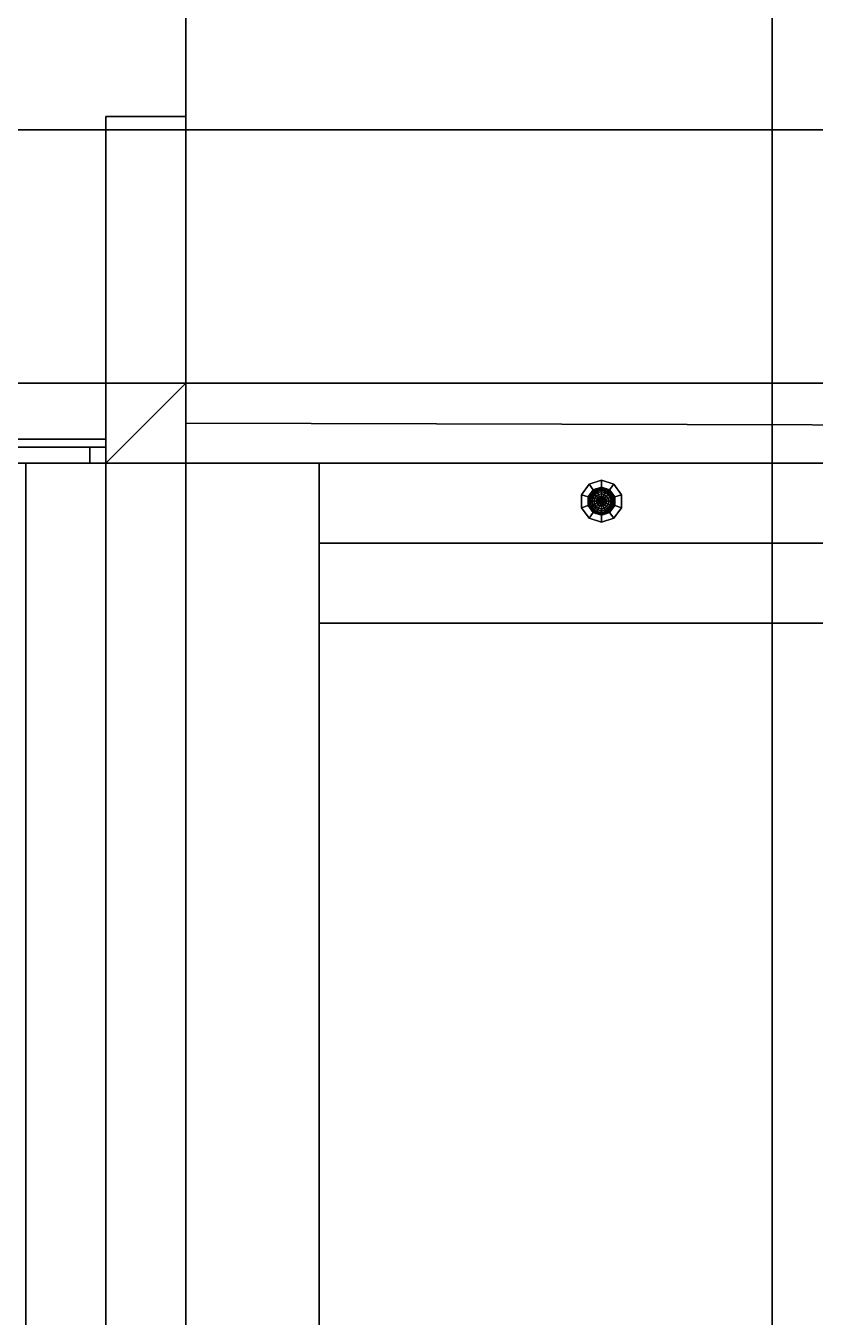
# Model space of a CAD drawing. Header units: millimetres. Extents: x 116.8 to 135.8, y -35.1 to -13.1.
# Drawn here: x 123.543 to 126.504, y -31.342 to -26.5 of the extents above; entities that cross this region are included whole.
import ezdxf

# ---------------------------------------------------------------- set-up
doc = ezdxf.new("R2010")
doc.units = ezdxf.units.MM
for name, color, linetype in [('copertura', 252, 'Continuous'), ('cromato', 251, 'Continuous'), ('lampada', 2, 'Continuous'), ('marmo', 7, 'Continuous'), ('parete_interna', 7, 'Continuous'), ('pavimento', 253, 'Continuous'), ('pavimento_esterno', 2, 'Continuous'), ('pavimento_terrazza', 7, 'Continuous'), ('pergola', 23, 'Continuous'), ('soffitto', 41, 'Continuous'), ('vetro', 137, 'Continuous')]:
    doc.layers.add(name, color=color, linetype=linetype)

msp = doc.modelspace()

# ---------------------------------------------------------------- linework, layer by layer
at = {"layer": 'copertura'}
for points in [[(126.343, -28.1399, 6.3), (118.843, -28.1399, 6.3), (118.843, -25.6399, 6.3), (126.343, -25.6399, 6.3)], [(133.843, -28.1399, 6.3), (126.343, -28.1399, 6.3), (126.343, -25.6399, 6.3), (133.843, -25.6399, 6.3)], [(126.343, -28.1399, 5.7), (118.843, -28.1399, 5.7), (118.843, -28.1399, 6.3), (126.343, -28.1399, 6.3)], [(124.643, -28.1399, 5.7), (124.643, -28.7399, 5.7), (124.643, -28.7399, 6), (124.643, -28.1399, 6)], [(126.943, -28.4399, 6), (124.643, -28.4399, 6), (124.643, -28.1399, 6), (126.943, -28.1399, 6)], [(124.643, -28.4399, 5.7), (126.943, -28.4399, 5.7), (126.943, -28.1399, 5.7), (124.643, -28.1399, 5.7)], [(133.843, -28.1399, 5.7), (126.343, -28.1399, 5.7), (126.343, -28.1399, 6.3), (133.843, -28.1399, 6.3)], [(126.943, -28.7399, 6), (124.643, -28.7399, 6), (124.643, -28.4399, 6), (126.943, -28.4399, 6)], [(124.643, -28.7399, 5.7), (126.943, -28.7399, 5.7), (126.943, -28.4399, 5.7), (124.643, -28.4399, 5.7)], [(124.643, -28.7399, 5.7), (133.843, -28.7399, 5.7), (133.843, -28.7399, 6), (124.643, -28.7399, 6)]]:
    msp.add_3dface(points, dxfattribs=at)
at = {"layer": 'cromato'}
for points in [[(123.843, -28.0799), (123.843, -28.1399), (123.783, -28.1399), (123.783, -28.0799)], [(123.783, -28.0799, 2.7), (123.783, -28.1399, 2.7), (123.843, -28.1399, 2.7), (123.843, -28.0799, 2.7)], [(123.783, -28.0799), (123.783, -28.1399), (123.783, -28.1399, 2.7), (123.783, -28.0799, 2.7)], [(123.843, -28.0799, 2.7), (123.783, -28.0799, 2.7), (123.783, -28.0799), (123.843, -28.0799)], [(123.843, -28.0799, 3), (123.843, -28.1399, 3), (123.783, -28.1399, 3), (123.783, -28.0799, 3)], [(123.783, -28.0799, 5.7), (123.783, -28.1399, 5.7), (123.843, -28.1399, 5.7), (123.843, -28.0799, 5.7)], [(123.783, -28.0799, 3), (123.783, -28.1399, 3), (123.783, -28.1399, 5.7), (123.783, -28.0799, 5.7)], [(123.843, -28.0799, 5.7), (123.783, -28.0799, 5.7), (123.783, -28.0799, 3), (123.843, -28.0799, 3)], [(123.843, -28.1399), (123.843, -28.0799), (123.843, -28.0799, 2.7), (123.843, -28.1399, 2.7)], [(123.843, -28.1399, 3), (123.843, -28.0799, 3), (123.843, -28.0799, 5.7), (123.843, -28.1399, 5.7)], [(123.783, -28.1399), (123.843, -28.1399), (123.843, -28.1399, 2.7), (123.783, -28.1399, 2.7)], [(123.783, -28.1399, 3), (123.843, -28.1399, 3), (123.843, -28.1399, 5.7), (123.783, -28.1399, 5.7)], [(125.6709, -28.2401, 5.7), (125.6555, -28.2188, 5.7), (125.6268, -28.2583, 5.7), (125.6518, -28.2664, 5.7)], [(125.6518, -28.2664, 5.675), (125.6268, -28.2583, 5.675), (125.6555, -28.2188, 5.675), (125.6709, -28.2401, 5.675)], [(125.6268, -28.2583, 5.7), (125.6555, -28.2188, 5.7), (125.6555, -28.2188, 5.675), (125.6268, -28.2583, 5.675)], [(125.7018, -28.2301, 5.7), (125.7018, -28.2038, 5.7), (125.6555, -28.2188, 5.7), (125.6709, -28.2401, 5.7)], [(125.6709, -28.2401, 5.675), (125.6555, -28.2188, 5.675), (125.7018, -28.2038, 5.675), (125.7018, -28.2301, 5.675)], [(125.6555, -28.2188, 5.7), (125.7018, -28.2038, 5.7), (125.7018, -28.2038, 5.675), (125.6555, -28.2188, 5.675)], [(125.6709, -28.2401, 5.7), (125.6555, -28.2188, 5.7), (125.6555, -28.2188, 5.675), (125.6709, -28.2401, 5.675)], [(125.6555, -28.2188, 5.7), (125.6709, -28.2401, 5.7), (125.6709, -28.2401, 5.675), (125.6555, -28.2188, 5.675)], [(125.7327, -28.2401, 5.7), (125.7482, -28.2188, 5.7), (125.7018, -28.2038, 5.7), (125.7018, -28.2301, 5.7)], [(125.7018, -28.2301, 5.675), (125.7018, -28.2038, 5.675), (125.7482, -28.2188, 5.675), (125.7327, -28.2401, 5.675)], [(125.7018, -28.2301, 5.7), (125.7018, -28.2038, 5.7), (125.7018, -28.2038, 5.675), (125.7018, -28.2301, 5.675)], [(125.7018, -28.2038, 5.7), (125.7482, -28.2188, 5.7), (125.7482, -28.2188, 5.675), (125.7018, -28.2038, 5.675)], [(125.7018, -28.2038, 5.7), (125.7018, -28.2301, 5.7), (125.7018, -28.2301, 5.675), (125.7018, -28.2038, 5.675)], [(125.7482, -28.2188, 5.7), (125.7327, -28.2401, 5.7), (125.7327, -28.2401, 5.675), (125.7482, -28.2188, 5.675)], [(125.7518, -28.2664, 5.7), (125.7768, -28.2583, 5.7), (125.7482, -28.2188, 5.7), (125.7327, -28.2401, 5.7)], [(125.7327, -28.2401, 5.675), (125.7482, -28.2188, 5.675), (125.7768, -28.2583, 5.675), (125.7518, -28.2664, 5.675)], [(125.7327, -28.2401, 5.7), (125.7482, -28.2188, 5.7), (125.7482, -28.2188, 5.675), (125.7327, -28.2401, 5.675)], [(125.7482, -28.2188, 5.7), (125.7768, -28.2583, 5.7), (125.7768, -28.2583, 5.675), (125.7482, -28.2188, 5.675)], [(125.6518, -28.2989, 5.7), (125.6268, -28.307, 5.7), (125.6268, -28.2583, 5.7), (125.6518, -28.2664, 5.7)], [(125.6518, -28.2664, 5.675), (125.6268, -28.2583, 5.675), (125.6268, -28.307, 5.675), (125.6518, -28.2989, 5.675)], [(125.6518, -28.2664, 5.7), (125.6268, -28.2583, 5.7), (125.6268, -28.2583, 5.675), (125.6518, -28.2664, 5.675)], [(125.6268, -28.2583, 5.7), (125.6268, -28.307, 5.7), (125.6268, -28.307, 5.675), (125.6268, -28.2583, 5.675)], [(125.6709, -28.2401, 5.675), (125.6518, -28.2664, 5.675), (125.6518, -28.2664, 5.7), (125.6709, -28.2401, 5.7)], [(125.6518, -28.2989, 5.675), (125.6518, -28.2664, 5.675), (125.6518, -28.2664, 5.7), (125.6518, -28.2989, 5.7)], [(125.7018, -28.2301, 5.675), (125.6709, -28.2401, 5.675), (125.6709, -28.2401, 5.7), (125.7018, -28.2301, 5.7)], [(125.7327, -28.2401, 5.675), (125.7018, -28.2301, 5.675), (125.7018, -28.2301, 5.7), (125.7327, -28.2401, 5.7)], [(125.7518, -28.2664, 5.675), (125.7327, -28.2401, 5.675), (125.7327, -28.2401, 5.7), (125.7518, -28.2664, 5.7)], [(125.7518, -28.2989, 5.7), (125.7768, -28.307, 5.7), (125.7768, -28.2583, 5.7), (125.7518, -28.2664, 5.7)], [(125.7518, -28.2664, 5.675), (125.7768, -28.2583, 5.675), (125.7768, -28.307, 5.675), (125.7518, -28.2989, 5.675)], [(125.7768, -28.2583, 5.7), (125.7518, -28.2664, 5.7), (125.7518, -28.2664, 5.675), (125.7768, -28.2583, 5.675)], [(125.7518, -28.2989, 5.675), (125.7518, -28.2664, 5.675), (125.7518, -28.2664, 5.7), (125.7518, -28.2989, 5.7)], [(125.7768, -28.2583, 5.7), (125.7768, -28.307, 5.7), (125.7768, -28.307, 5.675), (125.7768, -28.2583, 5.675)], [(125.6709, -28.3252, 5.7), (125.6555, -28.3464, 5.7), (125.6268, -28.307, 5.7), (125.6518, -28.2989, 5.7)], [(125.6518, -28.2989, 5.675), (125.6268, -28.307, 5.675), (125.6555, -28.3464, 5.675), (125.6709, -28.3252, 5.675)], [(125.6518, -28.2989, 5.7), (125.6268, -28.307, 5.7), (125.6268, -28.307, 5.675), (125.6518, -28.2989, 5.675)], [(125.6268, -28.307, 5.7), (125.6555, -28.3464, 5.7), (125.6555, -28.3464, 5.675), (125.6268, -28.307, 5.675)], [(125.6709, -28.3252, 5.675), (125.6518, -28.2989, 5.675), (125.6518, -28.2989, 5.7), (125.6709, -28.3252, 5.7)], [(125.6555, -28.3464, 5.7), (125.6709, -28.3252, 5.7), (125.6709, -28.3252, 5.675), (125.6555, -28.3464, 5.675)], [(125.7018, -28.3352, 5.7), (125.7018, -28.3615, 5.7), (125.6555, -28.3464, 5.7), (125.6709, -28.3252, 5.7)], [(125.6709, -28.3252, 5.675), (125.6555, -28.3464, 5.675), (125.7018, -28.3615, 5.675), (125.7018, -28.3352, 5.675)], [(125.6709, -28.3252, 5.7), (125.6555, -28.3464, 5.7), (125.6555, -28.3464, 5.675), (125.6709, -28.3252, 5.675)], [(125.7018, -28.3352, 5.675), (125.6709, -28.3252, 5.675), (125.6709, -28.3252, 5.7), (125.7018, -28.3352, 5.7)], [(125.7327, -28.3252, 5.7), (125.7482, -28.3464, 5.7), (125.7018, -28.3615, 5.7), (125.7018, -28.3352, 5.7)], [(125.7018, -28.3352, 5.675), (125.7018, -28.3615, 5.675), (125.7482, -28.3464, 5.675), (125.7327, -28.3252, 5.675)], [(125.7327, -28.3252, 5.675), (125.7018, -28.3352, 5.675), (125.7018, -28.3352, 5.7), (125.7327, -28.3252, 5.7)], [(125.7518, -28.2989, 5.7), (125.7768, -28.307, 5.7), (125.7482, -28.3464, 5.7), (125.7327, -28.3252, 5.7)], [(125.7327, -28.3252, 5.675), (125.7482, -28.3464, 5.675), (125.7768, -28.307, 5.675), (125.7518, -28.2989, 5.675)], [(125.7518, -28.2989, 5.675), (125.7327, -28.3252, 5.675), (125.7327, -28.3252, 5.7), (125.7518, -28.2989, 5.7)], [(125.7327, -28.3252, 5.7), (125.7482, -28.3464, 5.7), (125.7482, -28.3464, 5.675), (125.7327, -28.3252, 5.675)], [(125.7482, -28.3464, 5.7), (125.7768, -28.307, 5.7), (125.7768, -28.307, 5.675), (125.7482, -28.3464, 5.675)], [(125.7768, -28.307, 5.7), (125.7518, -28.2989, 5.7), (125.7518, -28.2989, 5.675), (125.7768, -28.307, 5.675)], [(125.6555, -28.3464, 5.7), (125.7018, -28.3615, 5.7), (125.7018, -28.3615, 5.675), (125.6555, -28.3464, 5.675)], [(125.7018, -28.3615, 5.7), (125.7018, -28.3352, 5.7), (125.7018, -28.3352, 5.675), (125.7018, -28.3615, 5.675)], [(125.7018, -28.3352, 5.7), (125.7018, -28.3615, 5.7), (125.7018, -28.3615, 5.675), (125.7018, -28.3352, 5.675)], [(125.7018, -28.3615, 5.7), (125.7482, -28.3464, 5.7), (125.7482, -28.3464, 5.675), (125.7018, -28.3615, 5.675)]]:
    msp.add_3dface(points, dxfattribs=at)
at = {"layer": 'lampada'}
for points in [[(125.6528, -28.2826, 5.6652), (125.6565, -28.2639, 5.6652), (125.6556, -28.2635, 5.675), (125.6518, -28.2826, 5.675)], [(125.6556, -28.2826, 5.6559), (125.6591, -28.265, 5.6559), (125.6565, -28.2639, 5.6652), (125.6528, -28.2826, 5.6652)], [(125.6565, -28.2639, 5.6652), (125.6671, -28.248, 5.6652), (125.6665, -28.2473, 5.675), (125.6556, -28.2635, 5.675)], [(125.6602, -28.2826, 5.6472), (125.6634, -28.2667, 5.6472), (125.6591, -28.265, 5.6559), (125.6556, -28.2826, 5.6559)], [(125.6591, -28.265, 5.6559), (125.6692, -28.25, 5.6559), (125.6671, -28.248, 5.6652), (125.6565, -28.2639, 5.6652)], [(125.6634, -28.2667, 5.6472), (125.6724, -28.2533, 5.6472), (125.6692, -28.25, 5.6559), (125.6591, -28.265, 5.6559)], [(125.6665, -28.2826, 5.6396), (125.6692, -28.2691, 5.6396), (125.6634, -28.2667, 5.6472), (125.6602, -28.2826, 5.6472)], [(125.6692, -28.2691, 5.6396), (125.6768, -28.2576, 5.6396), (125.6724, -28.2533, 5.6472), (125.6634, -28.2667, 5.6472)], [(125.6671, -28.248, 5.6652), (125.6831, -28.2373, 5.6652), (125.6827, -28.2365, 5.675), (125.6665, -28.2473, 5.675)], [(125.674, -28.2826, 5.6334), (125.6762, -28.272, 5.6334), (125.6692, -28.2691, 5.6396), (125.6665, -28.2826, 5.6396)], [(125.6692, -28.25, 5.6559), (125.6841, -28.24, 5.6559), (125.6831, -28.2373, 5.6652), (125.6671, -28.248, 5.6652)], [(125.6724, -28.2533, 5.6472), (125.6859, -28.2442, 5.6472), (125.6841, -28.24, 5.6559), (125.6692, -28.25, 5.6559)], [(125.6762, -28.272, 5.6334), (125.6822, -28.263, 5.6334), (125.6768, -28.2576, 5.6396), (125.6692, -28.2691, 5.6396)], [(125.6768, -28.2576, 5.6396), (125.6883, -28.25, 5.6396), (125.6859, -28.2442, 5.6472), (125.6724, -28.2533, 5.6472)], [(125.6827, -28.2826, 5.6288), (125.6841, -28.2753, 5.6288), (125.6762, -28.272, 5.6334), (125.674, -28.2826, 5.6334)], [(125.6841, -28.2753, 5.6288), (125.6883, -28.2691, 5.6288), (125.6822, -28.263, 5.6334), (125.6762, -28.272, 5.6334)], [(125.6822, -28.263, 5.6334), (125.6912, -28.257, 5.6334), (125.6883, -28.25, 5.6396), (125.6768, -28.2576, 5.6396)], [(125.6883, -28.2691, 5.6288), (125.6945, -28.265, 5.6288), (125.6912, -28.257, 5.6334), (125.6822, -28.263, 5.6334)], [(125.6831, -28.2373, 5.6652), (125.7018, -28.2336, 5.6652), (125.7018, -28.2326, 5.675), (125.6827, -28.2365, 5.675)], [(125.6921, -28.2826, 5.626), (125.6928, -28.2789, 5.626), (125.6841, -28.2753, 5.6288), (125.6827, -28.2826, 5.6288)], [(125.6841, -28.24, 5.6559), (125.7018, -28.2365, 5.6559), (125.7018, -28.2336, 5.6652), (125.6831, -28.2373, 5.6652)], [(125.6859, -28.2442, 5.6472), (125.7018, -28.2411, 5.6472), (125.7018, -28.2365, 5.6559), (125.6841, -28.24, 5.6559)], [(125.6928, -28.2789, 5.626), (125.6949, -28.2758, 5.626), (125.6883, -28.2691, 5.6288), (125.6841, -28.2753, 5.6288)], [(125.6883, -28.25, 5.6396), (125.7018, -28.2473, 5.6396), (125.7018, -28.2411, 5.6472), (125.6859, -28.2442, 5.6472)], [(125.6912, -28.257, 5.6334), (125.7018, -28.2549, 5.6334), (125.7018, -28.2473, 5.6396), (125.6883, -28.25, 5.6396)], [(125.6949, -28.2758, 5.626), (125.6981, -28.2736, 5.626), (125.6945, -28.265, 5.6288), (125.6883, -28.2691, 5.6288)], [(125.6945, -28.265, 5.6288), (125.7018, -28.2635, 5.6288), (125.7018, -28.2549, 5.6334), (125.6912, -28.257, 5.6334)], [(125.7018, -28.2826, 5.625), (125.7018, -28.2826, 5.625), (125.6949, -28.2758, 5.626), (125.6928, -28.2789, 5.626)], [(125.6981, -28.2736, 5.626), (125.7018, -28.2729, 5.626), (125.7018, -28.2635, 5.6288), (125.6945, -28.265, 5.6288)], [(125.7018, -28.2826, 5.625), (125.7018, -28.2826, 5.625), (125.6981, -28.2736, 5.626), (125.6949, -28.2758, 5.626)], [(125.7018, -28.2826, 5.625), (125.7018, -28.2826, 5.625), (125.7018, -28.2729, 5.626), (125.6981, -28.2736, 5.626)], [(125.7018, -28.2336, 5.6652), (125.7206, -28.2373, 5.6652), (125.721, -28.2365, 5.675), (125.7018, -28.2326, 5.675)], [(125.7018, -28.2365, 5.6559), (125.7195, -28.24, 5.6559), (125.7206, -28.2373, 5.6652), (125.7018, -28.2336, 5.6652)], [(125.7018, -28.2411, 5.6472), (125.7177, -28.2442, 5.6472), (125.7195, -28.24, 5.6559), (125.7018, -28.2365, 5.6559)], [(125.7018, -28.2473, 5.6396), (125.7154, -28.25, 5.6396), (125.7177, -28.2442, 5.6472), (125.7018, -28.2411, 5.6472)], [(125.7018, -28.2549, 5.6334), (125.7125, -28.257, 5.6334), (125.7154, -28.25, 5.6396), (125.7018, -28.2473, 5.6396)], [(125.7018, -28.2635, 5.6288), (125.7091, -28.265, 5.6288), (125.7125, -28.257, 5.6334), (125.7018, -28.2549, 5.6334)], [(125.7018, -28.2729, 5.626), (125.7056, -28.2736, 5.626), (125.7091, -28.265, 5.6288), (125.7018, -28.2635, 5.6288)], [(125.7018, -28.2826, 5.625), (125.7018, -28.2826, 5.625), (125.7056, -28.2736, 5.626), (125.7018, -28.2729, 5.626)], [(125.7018, -28.2826, 5.625), (125.7018, -28.2826, 5.625), (125.7087, -28.2758, 5.626), (125.7056, -28.2736, 5.626)], [(125.7018, -28.2826, 5.625), (125.7018, -28.2826, 5.625), (125.7108, -28.2789, 5.626), (125.7087, -28.2758, 5.626)], [(125.7056, -28.2736, 5.626), (125.7087, -28.2758, 5.626), (125.7154, -28.2691, 5.6288), (125.7091, -28.265, 5.6288)], [(125.7087, -28.2758, 5.626), (125.7108, -28.2789, 5.626), (125.7195, -28.2753, 5.6288), (125.7154, -28.2691, 5.6288)], [(125.7091, -28.265, 5.6288), (125.7154, -28.2691, 5.6288), (125.7215, -28.263, 5.6334), (125.7125, -28.257, 5.6334)], [(125.7108, -28.2789, 5.626), (125.7116, -28.2826, 5.626), (125.721, -28.2826, 5.6288), (125.7195, -28.2753, 5.6288)], [(125.7125, -28.257, 5.6334), (125.7215, -28.263, 5.6334), (125.7268, -28.2576, 5.6396), (125.7154, -28.25, 5.6396)], [(125.7154, -28.25, 5.6396), (125.7268, -28.2576, 5.6396), (125.7312, -28.2533, 5.6472), (125.7177, -28.2442, 5.6472)], [(125.7154, -28.2691, 5.6288), (125.7195, -28.2753, 5.6288), (125.7275, -28.272, 5.6334), (125.7215, -28.263, 5.6334)], [(125.7177, -28.2442, 5.6472), (125.7312, -28.2533, 5.6472), (125.7345, -28.25, 5.6559), (125.7195, -28.24, 5.6559)], [(125.7195, -28.24, 5.6559), (125.7345, -28.25, 5.6559), (125.7365, -28.248, 5.6652), (125.7206, -28.2373, 5.6652)], [(125.7195, -28.2753, 5.6288), (125.721, -28.2826, 5.6288), (125.7296, -28.2826, 5.6334), (125.7275, -28.272, 5.6334)], [(125.7206, -28.2373, 5.6652), (125.7365, -28.248, 5.6652), (125.7372, -28.2473, 5.675), (125.721, -28.2365, 5.675)], [(125.7215, -28.263, 5.6334), (125.7275, -28.272, 5.6334), (125.7345, -28.2691, 5.6396), (125.7268, -28.2576, 5.6396)], [(125.7268, -28.2576, 5.6396), (125.7345, -28.2691, 5.6396), (125.7402, -28.2667, 5.6472), (125.7312, -28.2533, 5.6472)], [(125.7275, -28.272, 5.6334), (125.7296, -28.2826, 5.6334), (125.7372, -28.2826, 5.6396), (125.7345, -28.2691, 5.6396)], [(125.7312, -28.2533, 5.6472), (125.7402, -28.2667, 5.6472), (125.7445, -28.265, 5.6559), (125.7345, -28.25, 5.6559)], [(125.7345, -28.25, 5.6559), (125.7445, -28.265, 5.6559), (125.7471, -28.2639, 5.6652), (125.7365, -28.248, 5.6652)], [(125.7345, -28.2691, 5.6396), (125.7372, -28.2826, 5.6396), (125.7434, -28.2826, 5.6472), (125.7402, -28.2667, 5.6472)], [(125.7365, -28.248, 5.6652), (125.7471, -28.2639, 5.6652), (125.748, -28.2635, 5.675), (125.7372, -28.2473, 5.675)], [(125.7402, -28.2667, 5.6472), (125.7434, -28.2826, 5.6472), (125.748, -28.2826, 5.6559), (125.7445, -28.265, 5.6559)], [(125.7445, -28.265, 5.6559), (125.748, -28.2826, 5.6559), (125.7509, -28.2826, 5.6652), (125.7471, -28.2639, 5.6652)], [(125.7471, -28.2639, 5.6652), (125.7509, -28.2826, 5.6652), (125.7518, -28.2826, 5.675), (125.748, -28.2635, 5.675)], [(125.6565, -28.3014, 5.6652), (125.6528, -28.2826, 5.6652), (125.6518, -28.2826, 5.675), (125.6556, -28.3018, 5.675)], [(125.6591, -28.3003, 5.6559), (125.6556, -28.2826, 5.6559), (125.6528, -28.2826, 5.6652), (125.6565, -28.3014, 5.6652)], [(125.6634, -28.2986, 5.6472), (125.6602, -28.2826, 5.6472), (125.6556, -28.2826, 5.6559), (125.6591, -28.3003, 5.6559)], [(125.6671, -28.3173, 5.6652), (125.6565, -28.3014, 5.6652), (125.6556, -28.3018, 5.675), (125.6665, -28.318, 5.675)], [(125.6692, -28.3153, 5.6559), (125.6591, -28.3003, 5.6559), (125.6565, -28.3014, 5.6652), (125.6671, -28.3173, 5.6652)], [(125.6724, -28.312, 5.6472), (125.6634, -28.2986, 5.6472), (125.6591, -28.3003, 5.6559), (125.6692, -28.3153, 5.6559)], [(125.6692, -28.2962, 5.6396), (125.6665, -28.2826, 5.6396), (125.6602, -28.2826, 5.6472), (125.6634, -28.2986, 5.6472)], [(125.6768, -28.3076, 5.6396), (125.6692, -28.2962, 5.6396), (125.6634, -28.2986, 5.6472), (125.6724, -28.312, 5.6472)], [(125.6762, -28.2933, 5.6334), (125.674, -28.2826, 5.6334), (125.6665, -28.2826, 5.6396), (125.6692, -28.2962, 5.6396)], [(125.6831, -28.328, 5.6652), (125.6671, -28.3173, 5.6652), (125.6665, -28.318, 5.675), (125.6827, -28.3288, 5.675)], [(125.6841, -28.3253, 5.6559), (125.6692, -28.3153, 5.6559), (125.6671, -28.3173, 5.6652), (125.6831, -28.328, 5.6652)], [(125.6822, -28.3023, 5.6334), (125.6762, -28.2933, 5.6334), (125.6692, -28.2962, 5.6396), (125.6768, -28.3076, 5.6396)], [(125.6859, -28.3211, 5.6472), (125.6724, -28.312, 5.6472), (125.6692, -28.3153, 5.6559), (125.6841, -28.3253, 5.6559)], [(125.6883, -28.3153, 5.6396), (125.6768, -28.3076, 5.6396), (125.6724, -28.312, 5.6472), (125.6859, -28.3211, 5.6472)], [(125.6841, -28.29, 5.6288), (125.6827, -28.2826, 5.6288), (125.674, -28.2826, 5.6334), (125.6762, -28.2933, 5.6334)], [(125.6883, -28.2962, 5.6288), (125.6841, -28.29, 5.6288), (125.6762, -28.2933, 5.6334), (125.6822, -28.3023, 5.6334)], [(125.6912, -28.3083, 5.6334), (125.6822, -28.3023, 5.6334), (125.6768, -28.3076, 5.6396), (125.6883, -28.3153, 5.6396)], [(125.6945, -28.3003, 5.6288), (125.6883, -28.2962, 5.6288), (125.6822, -28.3023, 5.6334), (125.6912, -28.3083, 5.6334)], [(125.6928, -28.2864, 5.626), (125.6921, -28.2826, 5.626), (125.6827, -28.2826, 5.6288), (125.6841, -28.29, 5.6288)], [(125.7018, -28.3288, 5.6559), (125.6841, -28.3253, 5.6559), (125.6831, -28.328, 5.6652), (125.7018, -28.3317, 5.6652)], [(125.6949, -28.2895, 5.626), (125.6928, -28.2864, 5.626), (125.6841, -28.29, 5.6288), (125.6883, -28.2962, 5.6288)], [(125.7018, -28.3242, 5.6472), (125.6859, -28.3211, 5.6472), (125.6841, -28.3253, 5.6559), (125.7018, -28.3288, 5.6559)], [(125.7018, -28.318, 5.6396), (125.6883, -28.3153, 5.6396), (125.6859, -28.3211, 5.6472), (125.7018, -28.3242, 5.6472)], [(125.6981, -28.2917, 5.626), (125.6949, -28.2895, 5.626), (125.6883, -28.2962, 5.6288), (125.6945, -28.3003, 5.6288)], [(125.7018, -28.3104, 5.6334), (125.6912, -28.3083, 5.6334), (125.6883, -28.3153, 5.6396), (125.7018, -28.318, 5.6396)], [(125.7018, -28.3018, 5.6288), (125.6945, -28.3003, 5.6288), (125.6912, -28.3083, 5.6334), (125.7018, -28.3104, 5.6334)], [(125.7018, -28.2826, 5.625), (125.7018, -28.2826, 5.625), (125.6928, -28.2789, 5.626), (125.6921, -28.2826, 5.626)], [(125.7018, -28.2826, 5.625), (125.7018, -28.2826, 5.625), (125.6921, -28.2826, 5.626), (125.6928, -28.2864, 5.626)], [(125.7018, -28.2826, 5.625), (125.7018, -28.2826, 5.625), (125.6928, -28.2864, 5.626), (125.6949, -28.2895, 5.626)], [(125.7018, -28.2924, 5.626), (125.6981, -28.2917, 5.626), (125.6945, -28.3003, 5.6288), (125.7018, -28.3018, 5.6288)], [(125.7018, -28.2826, 5.625), (125.7018, -28.2826, 5.625), (125.6949, -28.2895, 5.626), (125.6981, -28.2917, 5.626)], [(125.7018, -28.2826, 5.625), (125.7018, -28.2826, 5.625), (125.6981, -28.2917, 5.626), (125.7018, -28.2924, 5.626)], [(125.7018, -28.2826, 5.625), (125.7018, -28.2826, 5.625), (125.7116, -28.2826, 5.626), (125.7108, -28.2789, 5.626)], [(125.7018, -28.2826, 5.625), (125.7018, -28.2826, 5.625), (125.7108, -28.2864, 5.626), (125.7116, -28.2826, 5.626)], [(125.7018, -28.2826, 5.625), (125.7018, -28.2826, 5.625), (125.7087, -28.2895, 5.626), (125.7108, -28.2864, 5.626)], [(125.7018, -28.2826, 5.625), (125.7018, -28.2826, 5.625), (125.7056, -28.2917, 5.626), (125.7087, -28.2895, 5.626)], [(125.7018, -28.2826, 5.625), (125.7018, -28.2826, 5.625), (125.7018, -28.2924, 5.626), (125.7056, -28.2917, 5.626)], [(125.7056, -28.2917, 5.626), (125.7018, -28.2924, 5.626), (125.7018, -28.3018, 5.6288), (125.7091, -28.3003, 5.6288)], [(125.7091, -28.3003, 5.6288), (125.7018, -28.3018, 5.6288), (125.7018, -28.3104, 5.6334), (125.7125, -28.3083, 5.6334)], [(125.7125, -28.3083, 5.6334), (125.7018, -28.3104, 5.6334), (125.7018, -28.318, 5.6396), (125.7154, -28.3153, 5.6396)], [(125.7154, -28.3153, 5.6396), (125.7018, -28.318, 5.6396), (125.7018, -28.3242, 5.6472), (125.7177, -28.3211, 5.6472)], [(125.7177, -28.3211, 5.6472), (125.7018, -28.3242, 5.6472), (125.7018, -28.3288, 5.6559), (125.7195, -28.3253, 5.6559)], [(125.7195, -28.3253, 5.6559), (125.7018, -28.3288, 5.6559), (125.7018, -28.3317, 5.6652), (125.7206, -28.328, 5.6652)], [(125.7087, -28.2895, 5.626), (125.7056, -28.2917, 5.626), (125.7091, -28.3003, 5.6288), (125.7154, -28.2962, 5.6288)], [(125.7108, -28.2864, 5.626), (125.7087, -28.2895, 5.626), (125.7154, -28.2962, 5.6288), (125.7195, -28.29, 5.6288)], [(125.7154, -28.2962, 5.6288), (125.7091, -28.3003, 5.6288), (125.7125, -28.3083, 5.6334), (125.7215, -28.3023, 5.6334)], [(125.7116, -28.2826, 5.626), (125.7108, -28.2864, 5.626), (125.7195, -28.29, 5.6288), (125.721, -28.2826, 5.6288)], [(125.7215, -28.3023, 5.6334), (125.7125, -28.3083, 5.6334), (125.7154, -28.3153, 5.6396), (125.7268, -28.3076, 5.6396)], [(125.7195, -28.29, 5.6288), (125.7154, -28.2962, 5.6288), (125.7215, -28.3023, 5.6334), (125.7275, -28.2933, 5.6334)], [(125.7268, -28.3076, 5.6396), (125.7154, -28.3153, 5.6396), (125.7177, -28.3211, 5.6472), (125.7312, -28.312, 5.6472)], [(125.7312, -28.312, 5.6472), (125.7177, -28.3211, 5.6472), (125.7195, -28.3253, 5.6559), (125.7345, -28.3153, 5.6559)], [(125.721, -28.2826, 5.6288), (125.7195, -28.29, 5.6288), (125.7275, -28.2933, 5.6334), (125.7296, -28.2826, 5.6334)], [(125.7345, -28.3153, 5.6559), (125.7195, -28.3253, 5.6559), (125.7206, -28.328, 5.6652), (125.7365, -28.3173, 5.6652)], [(125.7365, -28.3173, 5.6652), (125.7206, -28.328, 5.6652), (125.721, -28.3288, 5.675), (125.7372, -28.318, 5.675)], [(125.7275, -28.2933, 5.6334), (125.7215, -28.3023, 5.6334), (125.7268, -28.3076, 5.6396), (125.7345, -28.2962, 5.6396)], [(125.7345, -28.2962, 5.6396), (125.7268, -28.3076, 5.6396), (125.7312, -28.312, 5.6472), (125.7402, -28.2986, 5.6472)], [(125.7296, -28.2826, 5.6334), (125.7275, -28.2933, 5.6334), (125.7345, -28.2962, 5.6396), (125.7372, -28.2826, 5.6396)], [(125.7402, -28.2986, 5.6472), (125.7312, -28.312, 5.6472), (125.7345, -28.3153, 5.6559), (125.7445, -28.3003, 5.6559)], [(125.7372, -28.2826, 5.6396), (125.7345, -28.2962, 5.6396), (125.7402, -28.2986, 5.6472), (125.7434, -28.2826, 5.6472)], [(125.7445, -28.3003, 5.6559), (125.7345, -28.3153, 5.6559), (125.7365, -28.3173, 5.6652), (125.7471, -28.3014, 5.6652)], [(125.7471, -28.3014, 5.6652), (125.7365, -28.3173, 5.6652), (125.7372, -28.318, 5.675), (125.748, -28.3018, 5.675)], [(125.7434, -28.2826, 5.6472), (125.7402, -28.2986, 5.6472), (125.7445, -28.3003, 5.6559), (125.748, -28.2826, 5.6559)], [(125.748, -28.2826, 5.6559), (125.7445, -28.3003, 5.6559), (125.7471, -28.3014, 5.6652), (125.7509, -28.2826, 5.6652)], [(125.7509, -28.2826, 5.6652), (125.7471, -28.3014, 5.6652), (125.748, -28.3018, 5.675), (125.7518, -28.2826, 5.675)], [(125.7018, -28.3317, 5.6652), (125.6831, -28.328, 5.6652), (125.6827, -28.3288, 5.675), (125.7018, -28.3326, 5.675)], [(125.7206, -28.328, 5.6652), (125.7018, -28.3317, 5.6652), (125.7018, -28.3326, 5.675), (125.721, -28.3288, 5.675)]]:
    msp.add_3dface(points, dxfattribs=at)
at = {"layer": 'marmo'}
for points in [[(118.843, -28.1399, -0.0183), (123.843, -28.1399, -0.0183), (124.143, -27.8399, -0.0183), (119.143, -27.8399, -0.0183)], [(119.143, -27.8399), (124.143, -27.8399), (123.843, -28.1399), (118.843, -28.1399)], [(119.143, -27.8399, -0.0183), (124.143, -27.8399, -0.0183), (124.143, -27.8399), (119.143, -27.8399)], [(124.143, -27.8399, -0.0183), (124.143, -32.8399, -0.0183), (123.843, -33.1399, -0.0183), (123.843, -28.1399, -0.0183)], [(123.843, -28.1399), (123.843, -33.1399), (124.143, -32.8399), (124.143, -27.8399)], [(124.143, -27.8399), (123.843, -28.1399), (123.843, -28.1399, -0.0183), (124.143, -27.8399, -0.0183)], [(124.143, -32.8399, -0.0183), (124.143, -27.8399, -0.0183), (124.143, -27.8399), (124.143, -32.8399)], [(123.843, -28.1399, -0.0183), (118.843, -28.1399, -0.0183), (118.843, -28.1399), (123.843, -28.1399)], [(123.843, -28.1399, -0.0183), (123.843, -33.1399, -0.0183), (123.843, -33.1399), (123.843, -28.1399)]]:
    msp.add_3dface(points, dxfattribs=at)
at = {"layer": 'parete_interna'}
for points in [[(123.843, -26.8399, 3), (123.843, -27.3399, 3), (123.843, -27.3399, 4.35), (123.843, -26.8399, 4.35)], [(123.843, -26.8399, 4.35), (123.843, -27.3399, 4.35), (123.843, -27.3399, 5.7), (123.843, -26.8399, 5.7)], [(123.843, -26.8399, 3), (123.843, -26.8399, 4.35), (124.143, -26.8399, 4.35), (124.143, -26.8399, 3)], [(123.843, -26.8399, 4.35), (123.843, -26.8399, 5.7), (124.143, -26.8399, 5.7), (124.143, -26.8399, 4.35)], [(124.143, -26.8399), (124.143, -32.8399), (123.843, -32.8399), (123.843, -26.8399)], [(123.843, -26.8399, 2.7), (123.843, -32.8399, 2.7), (124.143, -32.8399, 2.7), (124.143, -26.8399, 2.7)], [(124.143, -26.8399, 2.7), (123.843, -26.8399, 2.7), (123.843, -26.8399), (124.143, -26.8399)], [(123.843, -26.8399), (123.843, -29.8399), (123.843, -29.8399, 2.7), (123.843, -26.8399, 2.7)], [(124.143, -27.3399, 3), (124.143, -26.8399, 3), (124.143, -26.8399, 4.35), (124.143, -27.3399, 4.35)], [(124.143, -27.3399, 4.35), (124.143, -26.8399, 4.35), (124.143, -26.8399, 5.7), (124.143, -27.3399, 5.7)], [(124.143, -29.8399), (124.143, -26.8399), (124.143, -26.8399, 2.7), (124.143, -29.8399, 2.7)], [(123.843, -27.3399, 4.35), (123.843, -27.8399, 4.35), (123.843, -27.8399, 5.7), (123.843, -27.3399, 5.7)], [(123.843, -27.3399, 3), (123.843, -27.8399, 3), (123.843, -27.8399, 4.35), (123.843, -27.3399, 4.35)], [(124.143, -27.8399, 3), (124.143, -27.3399, 3), (124.143, -27.3399, 4.35), (124.143, -27.8399, 4.35)], [(124.143, -27.8399, 4.35), (124.143, -27.3399, 4.35), (124.143, -27.3399, 5.7), (124.143, -27.8399, 5.7)], [(123.843, -27.8399, 3), (123.843, -27.8399, 4.35), (124.143, -27.8399, 4.35), (124.143, -27.8399, 3)], [(123.843, -27.8399, 4.35), (123.843, -27.8399, 5.7), (124.143, -27.8399, 5.7), (124.143, -27.8399, 4.35)], [(126.493, -27.8399, 5.7), (124.143, -27.8399, 5.7), (124.143, -27.8399, 4.35), (126.493, -27.8399, 4.35)], [(126.493, -27.8399, 4.35), (124.143, -27.8399, 4.35), (124.143, -27.8399, 3), (126.493, -27.8399, 3)], [(124.143, -27.8399, 3), (124.143, -27.9899, 3), (124.143, -27.9899, 4.35), (124.143, -27.8399, 4.35)], [(124.143, -27.8399, 4.35), (124.143, -27.9899, 4.35), (124.143, -27.9899, 5.7), (124.143, -27.8399, 5.7)], [(128.843, -27.8399, 5.7), (126.493, -27.8399, 5.7), (126.493, -27.8399, 4.35), (128.843, -27.8399, 4.35)], [(128.843, -27.8399, 4.35), (126.493, -27.8399, 4.35), (126.493, -27.8399, 3), (128.843, -27.8399, 3)], [(124.143, -27.9899, 3), (124.143, -28.1399, 3), (124.143, -28.1399, 4.35), (124.143, -27.9899, 4.35)], [(124.143, -27.9899, 4.35), (124.143, -28.1399, 4.35), (124.143, -28.1399, 5.7), (124.143, -27.9899, 5.7)], [(124.143, -28.1399, 3), (126.493, -28.1399, 3), (126.493, -28.1399, 4.35), (124.143, -28.1399, 4.35)], [(124.143, -28.1399, 4.35), (126.493, -28.1399, 4.35), (126.493, -28.1399, 5.7), (124.143, -28.1399, 5.7)], [(126.493, -28.1399, 3), (128.843, -28.1399, 3), (128.843, -28.1399, 4.35), (126.493, -28.1399, 4.35)], [(126.493, -28.1399, 4.35), (128.843, -28.1399, 4.35), (128.843, -28.1399, 5.7), (126.493, -28.1399, 5.7)], [(123.843, -29.8399), (123.843, -32.8399), (123.843, -32.8399, 2.7), (123.843, -29.8399, 2.7)], [(124.143, -32.8399), (124.143, -29.8399), (124.143, -29.8399, 2.7), (124.143, -32.8399, 2.7)]]:
    msp.add_3dface(points, dxfattribs=at)
at = {"layer": 'pavimento'}
for points in [[(124.143, -23.1399, -0.0183), (124.143, -27.8399, -0.0183), (119.143, -27.8399, -0.0183), (119.143, -23.1399, -0.0183)], [(119.143, -23.1399), (119.143, -27.8399), (124.143, -27.8399), (124.143, -23.1399)], [(119.143, -23.1399, 3), (119.143, -27.8399, 3), (124.143, -27.8399, 3), (124.143, -23.1399, 3)], [(128.843, -23.1649, -0.0183), (128.843, -28.0024, -0.0183), (124.143, -27.9899, -0.0183), (124.143, -23.1399, -0.0183)], [(124.143, -23.1399), (124.143, -27.9899), (128.843, -28.0024), (128.843, -23.1649)], [(124.143, -23.1399, -0.0183), (124.143, -27.9899, -0.0183), (124.143, -27.9899), (124.143, -23.1399)], [(124.143, -27.8399, -0.0183), (124.143, -23.1399, -0.0183), (124.143, -23.1399), (124.143, -27.8399)], [(124.143, -23.1399, 3), (124.143, -27.8399, 3), (129.643, -27.8399, 3), (129.643, -23.1399, 3)], [(119.143, -27.8399, -0.0183), (124.143, -27.8399, -0.0183), (124.143, -27.8399), (119.143, -27.8399)], [(128.843, -28.0024, -0.0183), (128.843, -32.8399, -0.0183), (124.143, -32.8399, -0.0183), (124.143, -27.9899, -0.0183)], [(124.143, -27.9899), (124.143, -32.8399), (128.843, -32.8399), (128.843, -28.0024)], [(124.143, -27.9899, -0.0183), (124.143, -32.8399, -0.0183), (124.143, -32.8399), (124.143, -27.9899)], [(128.843, -28.0024), (124.143, -27.9899), (124.143, -27.9899, -0.0183), (128.843, -28.0024, -0.0183)]]:
    msp.add_3dface(points, dxfattribs=at)
at = {"layer": 'pavimento_esterno'}
for points in [[(123.843, -28.1399), (118.843, -28.1399), (118.843, -28.1399, -0.0183), (123.843, -28.1399, -0.0183)], [(123.843, -28.1399, -0.0183), (123.843, -35.1399, -0.0183), (118.843, -35.1399, -0.0183), (118.843, -28.1399, -0.0183)], [(121.343, -28.1399), (121.343, -31.6399), (123.843, -31.6399), (123.843, -28.1399)], [(123.843, -35.1399, -0.0183), (123.843, -28.1399, -0.0183), (123.843, -28.1399), (123.843, -35.1399)]]:
    msp.add_3dface(points, dxfattribs=at)
at = {"layer": 'pavimento_terrazza'}
for points in [[(126.343, -31.4899, 3), (121.593, -31.4899, 3), (121.593, -27.8399, 3), (126.343, -27.8399, 3)], [(131.093, -31.4899, 3), (126.343, -31.4899, 3), (126.343, -27.8399, 3), (131.093, -27.8399, 3)]]:
    msp.add_3dface(points, dxfattribs=at)
at = {"layer": 'pergola'}
for points in [[(123.543, -28.1399, 5.7), (124.643, -28.1399, 5.7), (124.643, -33.6399, 5.7), (123.543, -32.6399, 5.7)], [(123.543, -32.6399, 6), (124.643, -33.6399, 6), (124.643, -28.1399, 6), (123.543, -28.1399, 6)], [(124.643, -28.1399, 5.7), (123.543, -28.1399, 5.7), (123.543, -28.1399, 6), (124.643, -28.1399, 6)], [(124.643, -33.6399, 5.7), (124.643, -28.1399, 5.7), (124.643, -28.1399, 6), (124.643, -33.6399, 6)]]:
    msp.add_3dface(points, dxfattribs=at)
at = {"layer": 'soffitto'}
for points in [[(124.143, -23.1399, 2.7), (124.143, -27.8399, 2.7), (119.143, -27.8399, 2.7), (119.143, -23.1399, 2.7)], [(129.643, -23.1399, 2.7), (129.643, -27.8399, 2.7), (124.143, -27.8399, 2.7), (124.143, -23.1399, 2.7)], [(122.593, -25.6399, 5.7), (126.343, -25.6399, 5.7), (126.343, -26.8899, 5.7), (122.593, -26.8899, 5.7)], [(126.343, -25.6399, 5.7), (130.093, -25.6399, 5.7), (130.093, -26.8899, 5.7), (126.343, -26.8899, 5.7)], [(122.593, -26.8899, 5.7), (126.343, -26.8899, 5.7), (126.343, -28.1399, 5.7), (122.593, -28.1399, 5.7)], [(126.343, -26.8899, 5.7), (130.093, -26.8899, 5.7), (130.093, -28.1399, 5.7), (126.343, -28.1399, 5.7)], [(126.343, -27.8399, 2.7), (121.593, -27.8399, 2.7), (121.593, -31.4899, 2.7), (126.343, -31.4899, 2.7)], [(131.093, -27.8399, 2.7), (126.343, -27.8399, 2.7), (126.343, -31.4899, 2.7), (131.093, -31.4899, 2.7)]]:
    msp.add_3dface(points, dxfattribs=at)
at = {"layer": 'vetro'}
for points in [[(123.843, -28.0499), (123.843, -28.0799), (118.903, -28.0799), (118.933, -28.0499)], [(118.933, -28.0499, 2.7), (118.903, -28.0799, 2.7), (123.843, -28.0799, 2.7), (123.843, -28.0499, 2.7)], [(123.843, -28.0499, 3), (123.843, -28.0799, 3), (118.903, -28.0799, 3), (118.933, -28.0499, 3)], [(118.933, -28.0499, 5.7), (118.903, -28.0799, 5.7), (123.843, -28.0799, 5.7), (123.843, -28.0499, 5.7)], [(118.903, -28.0799), (123.843, -28.0799), (123.843, -28.0799, 2.7), (118.903, -28.0799, 2.7)], [(118.903, -28.0799, 3), (123.843, -28.0799, 3), (123.843, -28.0799, 5.7), (118.903, -28.0799, 5.7)], [(123.843, -28.0499, 2.7), (118.933, -28.0499, 2.7), (118.933, -28.0499), (123.843, -28.0499)], [(123.843, -28.0499, 5.7), (118.933, -28.0499, 5.7), (118.933, -28.0499, 3), (123.843, -28.0499, 3)], [(123.843, -28.0799), (123.843, -28.0499), (123.843, -28.0499, 2.7), (123.843, -28.0799, 2.7)], [(123.843, -28.0799, 3), (123.843, -28.0499, 3), (123.843, -28.0499, 5.7), (123.843, -28.0799, 5.7)]]:
    msp.add_3dface(points, dxfattribs=at)

doc.saveas('drawing.dxf')
